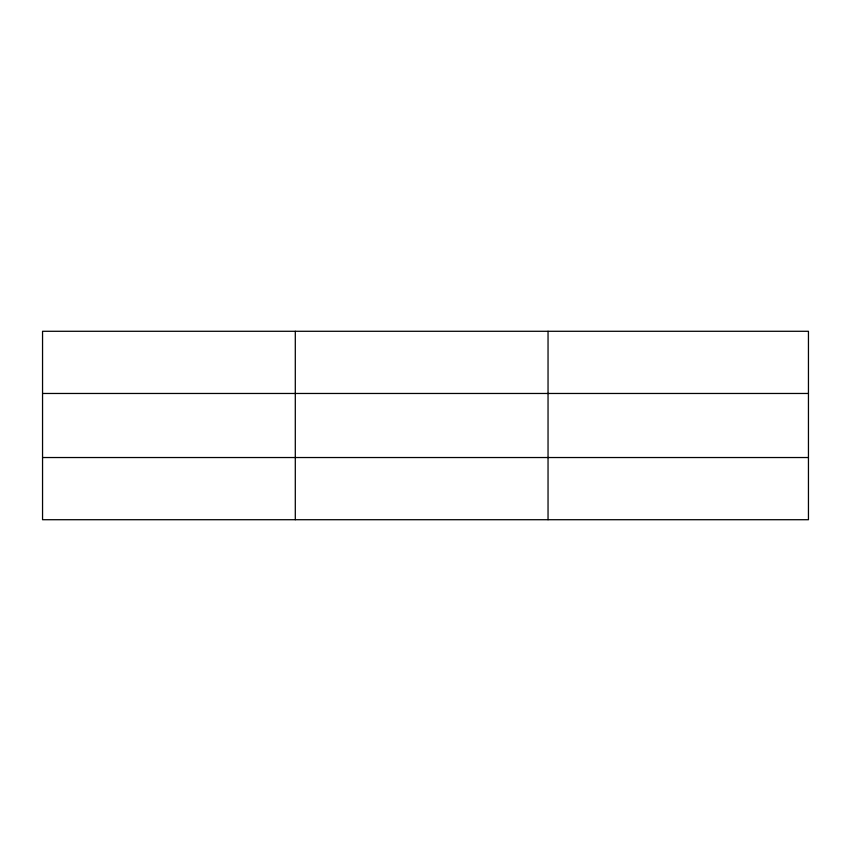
<?xml version="1.0" encoding="UTF-8"?>
<svg xmlns="http://www.w3.org/2000/svg" width="851" height="851" viewBox="0 0 851 851"><rect width="100%" height="100%" fill="white"/><g stroke="black" fill="none" stroke-linecap="round" stroke-linejoin="round"><path stroke-width="1.28" d="M295.297 331.284L295.297 519.716M548.044 331.284L548.044 519.716M808.45 393.47L808.45 331.284L42.55 331.284L42.55 519.716L808.45 519.716L808.45 393.47L42.55 393.47M42.55 457.53L808.45 457.53"/></g></svg>
